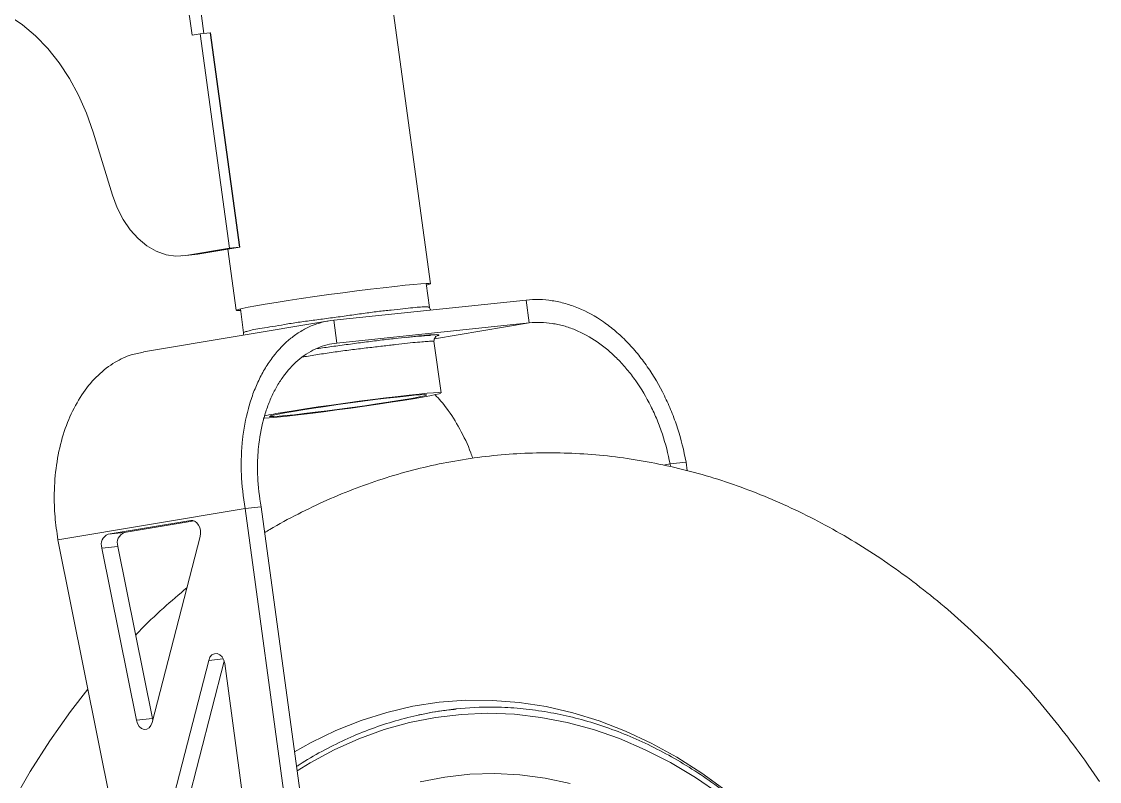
# Model space of a CAD drawing. Header units: millimetres. Extents: x -696 to 165, y -344 to 645.
# Drawn here: x -54.1 to 132.8, y -84 to 47.7 of the extents above; entities that cross this region are included whole.
import ezdxf

# ---------------------------------------------------------------- set-up
doc = ezdxf.new("R2010")
doc.units = ezdxf.units.MM

msp = doc.modelspace()

# ---------------------------------------------------------------- linework, layer by layer
at = {"color": 7, "linetype": 'Continuous', "lineweight": 15}
for p, q in [((16.84, 2.3), (-17.73, 255.83)), ((-32.61, 104.78), (-24.5, 45.36)), ((-30.52, 105), (-22.43, 45.67)), ((-18.03, 8.46), (-23.09, 45.6)), ((-41.66, 28.57), (-38.28, 17.64)), ((-25.59, 7.2), (-18.03, 8.46)), ((-23.51, 7.42), (-16.24, 8.63)), ((-18.29, 8.29), (-16.84, -2.3)), ((-18.03, 8.46), (-16.29, 8.64)), ((-26.09, 7.13), (-24, 7.35)), ((-25.59, 7.2), (-23.51, 7.42)), ((-23.51, 7.42), (-24, 7.35)), ((16.65, -1.8), (16.08, 2.35)), ((0.07, -4.02), (33.42, -0.53)), ((33.96, -4.49), (33.42, -0.53)), ((-16.12, -2.05), (-15.56, -6.19)), ((-0.79, -4.14), (-32.93, -9.49)), ((0.61, -7.99), (0.07, -4.02)), ((0.61, -7.99), (33.96, -4.49)), ((18.67, -16.62), (17.44, -7.65)), ((58.38, -28.92), (61.16, -28.63)), ((58.38, -28.92), (58.44, -29.38)), ((61.16, -28.63), (61.36, -30.11)), ((-47.76, -42.06), (-15.28, -36.65)), ((-12.51, -36.36), (-15.28, -36.65)), ((-15.28, -36.65), (-0.53, -144.87)), ((-12.51, -36.36), (2.25, -144.58)), ((-24.73, -38.73), (-39.03, -41.11)), ((-24.13, -38.8), (-36.25, -40.82)), ((-39.03, -41.11), (-36.25, -40.82)), ((-31.4, -73.73), (-23.1, -41.5)), ((-37.36, -43.21), (-40.14, -43.5)), ((-40.14, -43.5), (-34.15, -73.35)), ((-37.36, -43.21), (-31.37, -73.06)), ((-21.61, -62.99), (-29.01, -91.69)), ((-18.94, -63.11), (-26.23, -91.39)), ((-15.18, -90.39), (-18.84, -63.54)), ((-34.15, -73.35), (-31.37, -73.06)), ((-31.37, -73.06), (-31.3, -73.32))]:
    msp.add_line(p, q, dxfattribs=at)
at = {"color": 144, "linetype": 'Continuous', "lineweight": 0}
for p, q in [((-24.5, 45.36), (-23.09, 45.6)), ((-21.35, 45.78), (-23.09, 45.6)), ((-16.29, 8.64), (-21.35, 45.78)), ((-21.35, 45.76), (-21.3, 45.77)), ((-21.3, 45.77), (-16.24, 8.63)), ((-16.24, 8.63), (-16.29, 8.64)), ((-24.6, -38.72), (-24.73, -38.73)), ((-31.85, -121.28), (-47.76, -42.06))]:
    msp.add_line(p, q, dxfattribs=at)
at = {"color": 8, "linetype": 'Continuous', "lineweight": 15}
for p, q in [((33.96, -4.49), (17.55, -7.22)), ((57.23, -29.12), (58.38, -28.92)), ((-19.09, -62.73), (-21.61, -62.99))]:
    msp.add_line(p, q, dxfattribs=at)
at = {"color": 7, "linetype": 'Continuous', "lineweight": 15, "flags": 128}
for points in [[(-63.73, 51.46), (-61.19, 50.9), (-58.68, 49.99), (-56.23, 48.73), (-53.87, 47.15), (-51.63, 45.25), (-49.51, 43.06), (-47.55, 40.59), (-45.77, 37.88), (-44.19, 34.96), (-42.81, 31.84), (-41.66, 28.57)], [(-38.28, 17.64), (-37.47, 15.47), (-36.45, 13.46), (-35.23, 11.67), (-33.84, 10.13), (-32.32, 8.88), (-30.7, 7.94), (-29.01, 7.34), (-27.3, 7.09), (-25.59, 7.2)], [(-8.73, -20), (-6.89, -19.7), (-4.84, -19.39), (-2.63, -19.05), (-0.3, -18.72), (2.1, -18.38), (4.5, -18.06), (6.86, -17.75), (9.12, -17.47), (11.24, -17.22), (13.17, -17), (14.86, -16.82), (16.27, -16.69), (17.38, -16.6), (18.15, -16.57), (18.58, -16.58), (18.65, -16.65), (18.36, -16.76), (17.72, -16.92), (16.74, -17.12), (15.44, -17.36), (13.86, -17.63), (12.02, -17.93), (9.97, -18.25), (7.76, -18.58), (5.43, -18.92), (3.04, -19.25), (0.63, -19.57), (-1.73, -19.88), (-3.99, -20.16), (-6.11, -20.42), (-8.03, -20.64), (-9.72, -20.81), (-11.14, -20.95), (-12.14, -21.02)], [(-6.99, -19.82), (-5.31, -19.55), (-3.42, -19.26), (-1.38, -18.95), (0.76, -18.65), (2.95, -18.34), (5.13, -18.05), (7.24, -17.78), (9.24, -17.54), (11.06, -17.33), (12.65, -17.16), (13.99, -17.03), (15.04, -16.95), (15.75, -16.91), (16.13, -16.93), (16.16, -16.99), (15.83, -17.11), (15.16, -17.26), (14.17, -17.46), (12.87, -17.69), (11.31, -17.95), (9.52, -18.23), (7.55, -18.53), (5.45, -18.83), (3.28, -19.14), (1.09, -19.44), (-1.07, -19.72), (-3.13, -19.97), (-5.04, -20.2), (-6.75, -20.39), (-8.23, -20.54), (-9.42, -20.65), (-10.3, -20.71), (-10.85, -20.72), (-11.06, -20.68), (-10.91, -20.59), (-10.41, -20.46), (-9.57, -20.28), (-8.42, -20.07), (-6.99, -19.82)], [(-21.61, -62.99), (-21.39, -62.44), (-21.04, -62.04), (-20.62, -61.82), (-20.15, -61.8), (-19.69, -62), (-19.3, -62.38), (-19, -62.92), (-18.84, -63.54)], [(-42.55, -67.97), (-45.56, -71.85), (-49.15, -76.94), (-52.55, -82.26), (-55.75, -87.79)], [(-31.4, -73.73), (-31.62, -74.26), (-31.95, -74.66), (-32.35, -74.89), (-32.8, -74.93), (-33.25, -74.77), (-33.65, -74.42), (-33.95, -73.94), (-34.15, -73.35)], [(41.06, -84.32), (36.71, -83.39), (32.35, -82.81), (27.99, -82.59), (23.65, -82.71), (19.33, -83.19), (15.06, -84.02)]]:
    msp.add_lwpolyline(points, dxfattribs=at)
at = {"color": 144, "linetype": 'Continuous', "lineweight": 0, "flags": 128}
for points in [[(-11.81, -1.24), (-9.94, -0.93), (-7.85, -0.61), (-5.6, -0.27), (-3.23, 0.07), (-0.79, 0.41), (1.67, 0.75), (4.1, 1.06), (6.43, 1.36), (8.63, 1.62), (10.64, 1.85), (12.43, 2.04), (13.95, 2.19), (15.18, 2.29), (16.08, 2.35), (16.64, 2.35), (16.84, 2.3), (16.69, 2.2), (16.18, 2.06), (16.12, 2.05)], [(-16.08, -2.35), (-16.4, -2.35), (-16.79, -2.33), (-16.81, -2.26), (-16.48, -2.14), (-15.79, -1.97), (-14.77, -1.76), (-13.44, -1.52), (-11.81, -1.24)], [(-24.73, -38.73), (-24.35, -38.74), (-23.98, -38.88), (-23.65, -39.14), (-23.37, -39.52), (-23.16, -39.97), (-23.04, -40.48), (-23.02, -41), (-23.1, -41.5)]]:
    msp.add_lwpolyline(points, dxfattribs=at)
at = {"color": 8, "linetype": 'Continuous', "lineweight": 15, "flags": 128}
for points in [[(90.68, -110.12), (87.31, -105.37), (83.76, -100.87), (80.06, -96.63), (76.2, -92.67), (72.21, -88.99), (68.1, -85.61), (63.87, -82.53), (59.54, -79.77), (55.13, -77.34), (50.64, -75.24), (46.09, -73.47), (41.5, -72.05), (36.88, -70.98), (32.23, -70.26), (27.59, -69.9), (22.95, -69.89), (18.35, -70.23), (13.77, -70.93), (9.26, -71.98), (4.8, -73.38), (0.43, -75.12), (-3.85, -77.2), (-6.71, -78.82)], [(67.01, -86.16), (62.79, -83.27), (58.47, -80.69), (54.08, -78.45), (49.62, -76.53), (45.1, -74.96), (40.55, -73.73), (35.97, -72.85), (31.39, -72.32), (26.8, -72.15), (22.24, -72.33), (17.7, -72.86), (13.22, -73.74), (8.79, -74.97), (4.44, -76.55), (0.17, -78.47), (-3.99, -80.72), (-6.26, -82.12)]]:
    msp.add_lwpolyline(points, dxfattribs=at)
at = {"color": 144, "linetype": 'Continuous', "lineweight": 0}
for centre, radius, start, end in [((19.17, -60.99), 54.37, 92.4692, 96.8384), ((27.47, -130.43), 59.36, 89.7653, 102.3297)]:
    msp.add_arc(centre, radius, start, end, dxfattribs=at)
at = {"color": 7, "linetype": 'Continuous', "lineweight": 15}
for centre, radius, start, end in [((6.7, -115.19), 96.43, 99.2047, 101.1872), ((-38.34, -42.89), 1.9, 111.2274, 198.7706), ((-35.56, -42.6), 1.9, 111.2274, 198.7706)]:
    msp.add_arc(centre, radius, start, end, dxfattribs=at)
at = {"color": 144, "linetype": 'Continuous', "lineweight": 0}
for points, knots in [([(-15.51, -6.19), (-15.48, -6.14), (-15.41, -6.05), (-14.65, -5.85), (-13.53, -5.58), (-11.99, -5.34), (-10.1, -5.04), (-7.91, -4.66), (-5.48, -4.29), (-2.87, -3.95), (-0.17, -3.59), (2.55, -3.22), (5.22, -2.84), (7.74, -2.5), (10.07, -2.24), (12.13, -2.05), (13.85, -1.84), (15.2, -1.72), (16.13, -1.7), (16.6, -1.73), (16.59, -1.78), (16.59, -1.79)], [0, 0, 0, 0, 0.055528, 0.109246, 0.162964, 0.216846, 0.270728, 0.324744, 0.378757, 0.432692, 0.486628, 0.540669, 0.594711, 0.648717, 0.70272, 0.75661, 0.810501, 0.864343, 0.918189, 0.972054, 1, 1, 1, 1]), ([(17.63, -6.82), (17.75, -6.79), (18.17, -6.69), (18.36, -6.59), (18.22, -6.52), (17.57, -6.52), (16.46, -6.59), (14.91, -6.73), (12.98, -6.92), (10.71, -7.18), (8.18, -7.48), (5.45, -7.82), (2.6, -8.2), (-0.19, -8.58), (-1.97, -8.83), (-2.81, -8.95)], [0, 0, 0, 0, 0.036409, 0.117096, 0.197785, 0.279366, 0.360941, 0.441848, 0.522764, 0.603843, 0.684907, 0.765744, 0.846583, 0.927798, 1, 1, 1, 1]), ([(-5.28, -10.38), (-5.06, -10.35), (-4.05, -10.19), (-2.05, -9.87), (0.63, -9.47), (3.36, -9.11), (6.03, -8.79), (8.56, -8.51), (10.89, -8.22), (12.93, -7.96), (14.67, -7.83), (16.02, -7.73), (16.94, -7.65), (17.42, -7.63), (17.4, -7.68), (17.39, -7.7)], [0, 0, 0, 0, 0.022679, 0.106844, 0.191009, 0.275339, 0.359669, 0.443944, 0.528214, 0.612308, 0.696402, 0.780422, 0.864447, 0.948501, 1, 1, 1, 1])]:
    msp.add_open_spline(points, degree=3, knots=knots, dxfattribs=at)
at = {"color": 7, "linetype": 'Continuous', "lineweight": 15}
for points, knots in [([(16.91, -2.26), (16.88, -2.24), (16.78, -2.15), (16.69, -1.9), (16.62, -1.71)], [0, 0, 0, 0, 0.231784, 1, 1, 1, 1]), ([(61.16, -28.63), (60.79, -26.62), (60.3, -24.65), (59.51, -22.23), (59.35, -21.75), (59, -20.8), (58.82, -20.32), (58.25, -18.92), (57.84, -18.01), (56.53, -15.34), (55.54, -13.66), (54.17, -11.68), (53.88, -11.29), (53.31, -10.53), (53.02, -10.16), (52.13, -9.08), (51.51, -8.4), (50.25, -7.1), (49.59, -6.49), (48.25, -5.35), (47.55, -4.81), (45.43, -3.33), (43.98, -2.54), (41.75, -1.61), (41, -1.35), (39.48, -0.92), (38.72, -0.75), (36.44, -0.4), (34.93, -0.36), (33.42, -0.53)], [0, 0, 0, 0, 0.125, 0.125, 0.15625, 0.15625, 0.1875, 0.1875, 0.25, 0.25, 0.375, 0.375, 0.40625, 0.40625, 0.4375, 0.4375, 0.5, 0.5, 0.5625, 0.5625, 0.625, 0.625, 0.75, 0.75, 0.8125, 0.8125, 0.875, 0.875, 1, 1, 1, 1]), ([(0.07, -4.02), (-1.27, -4.16), (-2.57, -4.49), (-4.13, -5.15), (-4.43, -5.29), (-5.05, -5.6), (-5.35, -5.77), (-6.24, -6.31), (-6.82, -6.71), (-8.48, -8.04), (-9.51, -9.1), (-10.68, -10.64), (-10.91, -10.96), (-11.36, -11.61), (-11.57, -11.95), (-12.2, -12.98), (-12.58, -13.7), (-13.3, -15.2), (-13.63, -15.98), (-14.23, -17.62), (-14.5, -18.47), (-15.21, -21.09), (-15.54, -22.91), (-15.85, -25.74), (-15.92, -26.71), (-15.98, -28.68), (-15.98, -29.66), (-15.86, -32.64), (-15.65, -34.64), (-15.28, -36.65)], [0, 0, 0, 0, 0.125, 0.125, 0.15625, 0.15625, 0.1875, 0.1875, 0.25, 0.25, 0.375, 0.375, 0.40625, 0.40625, 0.4375, 0.4375, 0.5, 0.5, 0.5625, 0.5625, 0.625, 0.625, 0.75, 0.75, 0.8125, 0.8125, 0.875, 0.875, 1, 1, 1, 1]), ([(58.38, -28.92), (58.05, -27.17), (57.61, -25.46), (56.78, -22.95), (56.47, -22.13), (55.8, -20.49), (55.43, -19.69), (54.27, -17.36), (53.4, -15.9), (52.19, -14.18), (51.94, -13.84), (51.44, -13.18), (51.18, -12.86), (50.39, -11.92), (49.85, -11.32), (48.74, -10.2), (48.17, -9.66), (47.28, -8.92), (46.98, -8.68), (46.37, -8.21), (46.06, -7.99), (44.51, -6.92), (43.24, -6.23), (41.28, -5.42), (40.62, -5.19), (39.62, -4.91), (39.28, -4.83), (38.61, -4.69), (38.28, -4.63), (36.61, -4.37), (35.28, -4.34), (33.96, -4.49)], [0, 0, 0, 0, 0.125, 0.125, 0.1875, 0.1875, 0.25, 0.25, 0.375, 0.375, 0.40625, 0.40625, 0.4375, 0.4375, 0.5, 0.5, 0.5625, 0.5625, 0.59375, 0.59375, 0.625, 0.625, 0.75, 0.75, 0.8125, 0.8125, 0.84375, 0.84375, 0.875, 0.875, 1, 1, 1, 1]), ([(-15.56, -6.1), (-15.56, -6.18), (-15.56, -6.35), (-15.6, -6.53), (-15.63, -6.59), (-15.65, -6.61)], [0, 0, 0, 0, 0.323577, 0.731109, 1, 1, 1, 1]), ([(17.45, -7.76), (17.45, -7.69), (17.45, -7.51), (17.53, -7.21), (17.68, -6.93), (17.8, -6.82), (17.75, -6.83), (17.74, -6.83)], [0, 0, 0, 0, 0.088388, 0.199997, 0.502698, 0.924625, 1, 1, 1, 1]), ([(0.61, -7.99), (-0.55, -8.1), (-1.66, -8.39), (-3.27, -9.07), (-3.79, -9.34), (-4.82, -9.96), (-5.32, -10.31), (-6.76, -11.47), (-7.64, -12.39), (-8.66, -13.73), (-8.85, -14.01), (-9.24, -14.58), (-9.42, -14.87), (-9.95, -15.76), (-10.29, -16.39), (-10.9, -17.7), (-11.18, -18.38), (-11.56, -19.44), (-11.68, -19.8), (-11.91, -20.54), (-12.02, -20.92), (-12.52, -22.82), (-12.81, -24.4), (-13.06, -26.87), (-13.11, -27.71), (-13.14, -28.99), (-13.15, -29.42), (-13.14, -30.28), (-13.13, -30.71), (-13.03, -32.87), (-12.83, -34.61), (-12.51, -36.36)], [0, 0, 0, 0, 0.125, 0.125, 0.1875, 0.1875, 0.25, 0.25, 0.375, 0.375, 0.40625, 0.40625, 0.4375, 0.4375, 0.5, 0.5, 0.5625, 0.5625, 0.59375, 0.59375, 0.625, 0.625, 0.75, 0.75, 0.8125, 0.8125, 0.84375, 0.84375, 0.875, 0.875, 1, 1, 1, 1]), ([(-47.76, -42.06), (-47.95, -40.73), (-48.34, -38.05), (-48.45, -33.69), (-48.1, -29.05), (-47.1, -24.39), (-45.51, -20.12), (-43.42, -16.46), (-40.84, -13.43), (-38.03, -11.29), (-35.34, -9.99), (-33.64, -9.69), (-32.92, -9.56)], [0, 0, 0, 0, 0.08531, 0.172108, 0.281006, 0.393062, 0.501961, 0.614017, 0.722915, 0.834972, 0.930284, 1, 1, 1, 1]), ([(17.65, -16.93), (18.32, -17.68), (19.91, -19.45), (21.98, -22.88), (23.47, -25.85), (24.05, -27.63), (24.16, -27.95)], [0, 0, 0, 0, 0.247898, 0.581889, 0.925566, 1, 1, 1, 1]), ([(132.84, -83.96), (132.15, -82.95), (130.21, -80.11), (126.87, -75.61), (122.77, -70.53), (118.5, -65.67), (114.07, -61.07), (109.49, -56.71), (104.76, -52.63), (99.91, -48.82), (94.94, -45.3), (89.86, -42.07), (84.68, -39.14), (79.43, -36.52), (74.1, -34.21), (68.72, -32.21), (63.3, -30.53), (57.84, -29.18), (52.36, -28.14), (46.87, -27.43), (41.39, -27.03), (35.92, -26.95), (30.48, -27.19), (25.06, -27.75), (19.7, -28.62), (14.38, -29.8), (9.13, -31.28), (3.95, -33.08), (-1.14, -35.17), (-6.14, -37.58), (-9.73, -39.48), (-11.61, -40.65), (-11.89, -40.84)], [0, 0, 0, 0, 0.019868, 0.055982, 0.092096, 0.128177, 0.16421, 0.200178, 0.236062, 0.271845, 0.307506, 0.343028, 0.378395, 0.413593, 0.448614, 0.48345, 0.518103, 0.552578, 0.586885, 0.621038, 0.655059, 0.688971, 0.722799, 0.756574, 0.790324, 0.824072, 0.857847, 0.891678, 0.925594, 0.959619, 0.993775, 1, 1, 1, 1]), ([(-25.39, -50.39), (-26.75, -51.55), (-29.61, -53.98), (-32.55, -56.75), (-34.09, -58.4), (-34.27, -58.59)], [0, 0, 0, 0, 0.447643, 0.935231, 1, 1, 1, 1]), ([(21.28, -71.44), (20.44, -71.52), (18.16, -71.75), (14.48, -72.47), (10.25, -73.56), (6.09, -74.98), (1.99, -76.69), (-2, -78.73), (-4.79, -80.3), (-6.21, -81.28), (-6.36, -81.39)], [0, 0, 0, 0, 0.086919, 0.235977, 0.38504, 0.534125, 0.683248, 0.832423, 0.981659, 1, 1, 1, 1]), ([(27.48, -71.11), (27.69, -71.1), (29.32, -71.06), (32.38, -71.28), (36.66, -71.8), (40.92, -72.65), (45.16, -73.81), (49.37, -75.27), (53.54, -77.04), (57.65, -79.1), (61.69, -81.45), (65.65, -84.08), (69.53, -86.99), (73.31, -90.17), (76.99, -93.61), (80.54, -97.3), (83.97, -101.24), (87.21, -105.33), (89.45, -108.45), (90.61, -110.15), (90.81, -110.43)], [0, 0, 0, 0, 0.009233, 0.071368, 0.13344, 0.195418, 0.25728, 0.319013, 0.380615, 0.442089, 0.503446, 0.564698, 0.625861, 0.68695, 0.747979, 0.808962, 0.86991, 0.930834, 0.988503, 1, 1, 1, 1])]:
    msp.add_open_spline(points, degree=3, knots=knots, dxfattribs=at)

doc.saveas('drawing.dxf')
